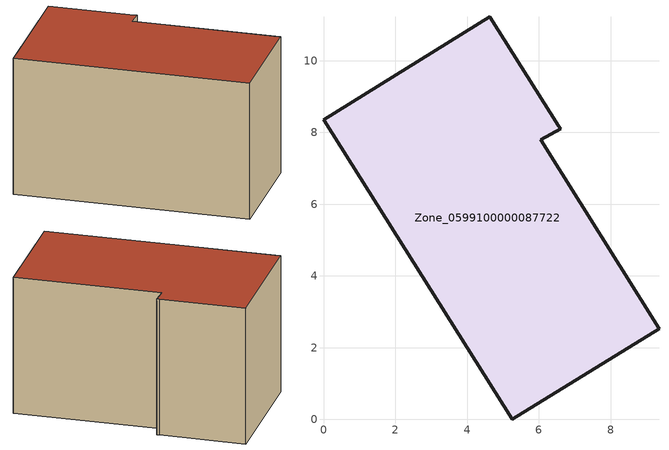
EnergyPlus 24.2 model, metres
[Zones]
Zone_0599100000087722
 floor ground (C_G): 0,8.36 4.63,11.23 6.55,8.17 6.61,8.1 6.06,7.79 9.35,2.53 5.26,0 z0
 wall outside (C_F): 5.26,0 9.35,2.53 6.06,7.79 6.61,8.1 6.55,8.17 4.63,11.23 0,8.36 5.26,0 z0:5.99
 roof outside (C_R): 4.63,11.23 0,8.36 5.26,0 9.35,2.53 6.06,7.79 6.61,8.1 6.55,8.17 z5.99
[BUILDING]
Pand.0599100000087722: North Axis=0; Terrain=City; Loads Convergence Tolerance Value=0.04; Temperature Convergence Tolerance Value=0.4; Solar Distribution=FullExterior; Maximum Number of Warmup Days=25; Minimum Number of Warmup Days=1
[Site:Location]
Rotterdam.The.Hague.AP_ZH_NLD Design_Conditions: Latitude=51.96; Longitude=4.45; Time Zone=1; Elevation=-4.5
[SITE:GROUNDTEMPERATURE:BUILDINGSURFACE]
18, 18, 18, 18, 18, 18, 18, 18, 18, 18, 18, 18
[MATERIAL] Thermal Absorptance=0.9; Solar Absorptance=0.7; Visible Absorptance=0.7
Name | Roughness | Thickness | Conductivity | Density | Specific Heat
G.TI.1975-1991 | MediumSmooth | 0.15 | 0.288461 | 540 | 1210
F.TI.1975-1991 | Rough | 0.3 | 0.230769 | 1920 | 840
R.TI.1975-1991 | MediumRough | 0.2 | 0.153846 | 1500 | 1000
[CONSTRUCTION]
C_G: G.TI.1975-1991
C_F: F.TI.1975-1991
C_R: R.TI.1975-1991
[ZONE]
Zone_0599100000087722: Type=1; Multiplier=1; Ceiling Height=Autocalculate; Volume=Autocalculate; Floor Area=autocalculate; Part of Total Floor Area=Yes
[ZONEINFILTRATION:DESIGNFLOWRATE]
Infil_Zone_0599100000087722: Zone or ZoneList or Space or SpaceList=Zone_0599100000087722; Schedule=AlwaysOn; Design Flow Rate Calculation Method=Flow/Area; Flow Rate per Floor Area=0.003; Constant Term Coefficient=1; Temperature Term Coefficient=0; Velocity Term Coefficient=0; Velocity Squared Term Coefficient=0
[HVACTEMPLATE:ZONE:IDEALLOADSAIRSYSTEM]
Zone_0599100000087722: Maximum Heating Supply Air Temperature=50; Minimum Cooling Supply Air Temperature=13; Maximum Heating Supply Air Humidity Ratio=0.0156; Minimum Cooling Supply Air Humidity Ratio=0.0077; Heating Limit=NoLimit; Cooling Limit=NoLimit; Dehumidification Control Type=ConstantSensibleHeatRatio; Cooling Sensible Heat Ratio=0.7; Dehumidification Setpoint=60; Humidification Control Type=None; Humidification Setpoint=30; Outdoor Air Method=None; Outdoor Air Flow Rate per Person=0.00944; Outdoor Air Flow Rate per Zone Floor Area=0; Outdoor Air Flow Rate per Zone=0; Demand Controlled Ventilation Type=None; Outdoor Air Economizer Type=NoEconomizer; Heat Recovery Type=None; Sensible Heat Recovery Effectiveness=0.7; Latent Heat Recovery Effectiveness=0.65
[ZONECONTROL:THERMOSTAT]
ThermostatControl_Zone_0599100000087722: Zone or ZoneList=Zone_0599100000087722; Control Type Schedule=DualSetpointControlType; Control 1=Thermostat_Zone_0599100000087722; Temperature Difference Between Cutout And Setpoint=0
[THERMOSTATSETPOINT:DUALSETPOINT]
Thermostat_Zone_0599100000087722: Heating Setpoint Temperature Schedule=HeatingSetpoint_Zone_0599100000087722; Cooling Setpoint Temperature Schedule=CoolingSetpoint_Zone_0599100000087722
[SCHEDULE:COMPACT]
HeatingSetpoint_Zone_0599100000087722: Through: 12/31, For: AllDays, Until: 24:00, 21
CoolingSetpoint_Zone_0599100000087722: Through: 12/31, For: AllDays, Until: 24:00, 24
DualSetpointControlType: Through: 12/31, For: AllDays, Until: 24:00, 4
AlwaysOn: Through: 12/31, For: AllDays, Until: 24:00, 1
